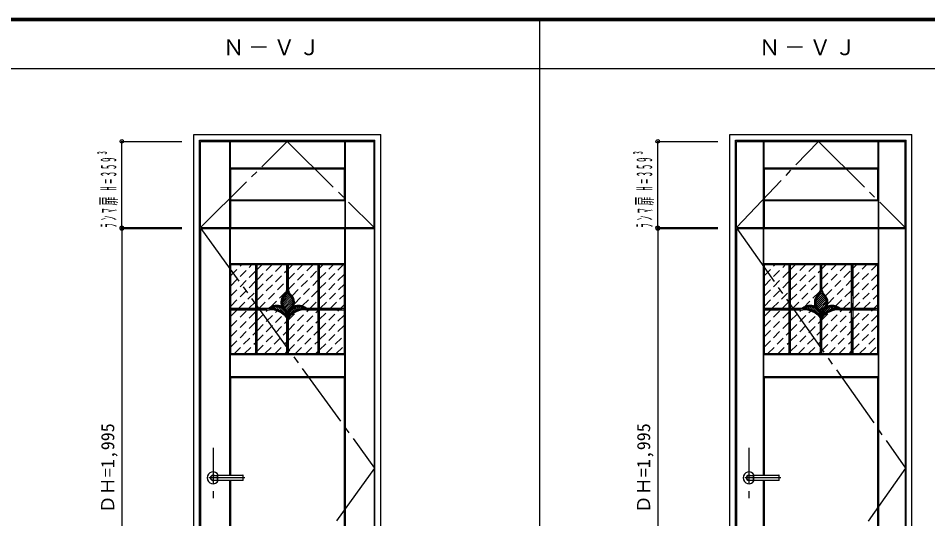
# Model space of a CAD drawing. Units: millimetres, scale not verified. Extents: x -6000 to 5700, y -4307 to 4175.
# Drawn here: x -966 to 2822, y 2091 to 4175 of the extents above; entities that cross this region are included whole.
import ezdxf
from ezdxf.enums import TextEntityAlignment as Align

# ---------------------------------------------------------------- set-up
doc = ezdxf.new("R2010")
doc.units = ezdxf.units.MM
doc.header["$LTSCALE"] = 30
doc.header["$PDMODE"] = 32
doc.header["$PDSIZE"] = 15
for name, pattern in [('CHAIN1', [8, 5, -1, 1, -1]), ('CHAIN2', [12, 9, -1, 1, -1]), ('DASHED1', [1.8, 1.2, -0.6])]:
    doc.linetypes.add(name, pattern=pattern)
for name, color, linetype in [('0-1_通り芯', 4, 'CHAIN1'), ('0-2_扉', 3, 'Continuous'), ('0-3_仕上げ', 7, 'Continuous'), ('0-4_枠', 3, 'Continuous'), ('0-5_レバー', 3, 'Continuous'), ('0-7', 7, 'CHAIN2'), ('0-A_文字', 7, 'Continuous'), ('0-B_寸法', 7, 'Continuous'), ('0-C_ハッチ', 4, 'DASHED1'), ('F-1_枠', 6, 'Continuous')]:
    doc.layers.add(name, color=color, linetype=linetype)
doc.styles.add('ＭＳ ゴシック', font='')
doc.styles.get('ＭＳ ゴシック').set_extended_font_data('MS Gothic')

msp = doc.modelspace()

# ---------------------------------------------------------------- linework, layer by layer
at = {"layer": '0-1_通り芯'}
for p, q in [((-154.2, 2386.75), (-154.2, 2176.75)), ((2077.4, 2386.75), (2077.4, 2176.75)), ((-21.7, 2261.75), (-199.2, 2261.75)), ((2209.9, 2261.75), (2032.4, 2261.75))]:
    msp.add_line(p, q, dxfattribs=at)
at = {"layer": '0-2_扉'}
for p, q in [((-206.7, 3303.25), (-206.7, 3662.25)), ((-206.7, 3662.25), (516.3, 3662.25)), ((2024.9, 3303.25), (2024.9, 3662.25)), ((2024.9, 3662.25), (2727.9, 3662.25)), ((517.8, 1304.25), (517.8, 3299.25)), ((2026.4, 1304.25), (2026.4, 3299.25)), ((2026.4, 3299.25), (2729.4, 3299.25)), ((2729.4, 1304.25), (2729.4, 3299.25))]:
    msp.add_line(p, q, dxfattribs=at)
for points in [[(-206.7, 3303.25), (516.3, 3303.25), (516.3, 3662.25)], [(2024.9, 3303.25), (2727.9, 3303.25), (2727.9, 3662.25)], [(-205.2, 1304.25), (-205.2, 3299.25), (517.8, 3299.25)]]:
    msp.add_lwpolyline(points, dxfattribs=at)
at = {"layer": '0-3_仕上げ'}
for p, q in [((-84.2, 3303.25), (-84.2, 3662.25)), ((-82.7, 3549.75), (-82.7, 3662.25)), ((-81.2, 3551.25), (-81.2, 3662.25)), ((393.8, 3551.25), (393.8, 3662.25)), ((395.3, 3549.75), (395.3, 3662.25)), ((396.8, 3303.25), (396.8, 3662.25)), ((2137.4, 3303.25), (2137.4, 3662.25)), ((2138.9, 3549.75), (2138.9, 3662.25)), ((2140.4, 3551.25), (2140.4, 3662.25)), ((2615.4, 3551.25), (2615.4, 3662.25)), ((2616.9, 3549.75), (2616.9, 3662.25)), ((2618.4, 3303.25), (2618.4, 3662.25)), ((393.8, 3551.25), (-81.2, 3551.25)), ((2615.4, 3551.25), (2140.4, 3551.25)), ((-82.7, 3415.75), (-82.7, 3303.25)), ((-81.2, 3414.25), (-81.2, 3303.25)), ((393.8, 3414.25), (-81.2, 3414.25)), ((393.8, 3414.25), (393.8, 3303.25)), ((395.3, 3415.75), (395.3, 3303.25)), ((2138.9, 3415.75), (2138.9, 3303.25)), ((2140.4, 3414.25), (2140.4, 3303.25)), ((2615.4, 3414.25), (2140.4, 3414.25)), ((2615.4, 3414.25), (2615.4, 3303.25)), ((2616.9, 3415.75), (2616.9, 3303.25)), ((-84.2, 2273.25), (-84.2, 3299.25)), ((-83.2, 3152.25), (-83.2, 3299.25)), ((-82.2, 3153.25), (-82.2, 3299.25)), ((394.8, 3153.25), (394.8, 3299.25)), ((395.8, 3152.25), (395.8, 3299.25)), ((396.8, 1304.25), (396.8, 3299.25)), ((2137.4, 2273.25), (2137.4, 3299.25)), ((2138.4, 3152.25), (2138.4, 3299.25)), ((2139.4, 3153.25), (2139.4, 3299.25)), ((2616.4, 3153.25), (2616.4, 3299.25)), ((2617.4, 3152.25), (2617.4, 3299.25)), ((2618.4, 1304.25), (2618.4, 3299.25)), ((392.8, 3149.25), (395.8, 3152.25)), ((2614.4, 3149.25), (2617.4, 3152.25)), ((-83.2, 2776.25), (-80.2, 2779.25)), ((-83.2, 2776.25), (-82.2, 2775.25)), ((-83.2, 2776.25), (-83.2, 2682.25)), ((395.8, 2776.25), (395.8, 2682.25)), ((2138.4, 2776.25), (2141.4, 2779.25)), ((2138.4, 2776.25), (2139.4, 2775.25)), ((2138.4, 2776.25), (2138.4, 2682.25)), ((2617.4, 2776.25), (2617.4, 2682.25)), ((392.8, 2679.25), (395.8, 2682.25)), ((394.8, 2683.25), (395.8, 2682.25)), ((2614.4, 2679.25), (2617.4, 2682.25)), ((2616.4, 2683.25), (2617.4, 2682.25)), ((-84.2, 1304.25), (-84.2, 2250.25)), ((2137.4, 1304.25), (2137.4, 2250.25))]:
    msp.add_line(p, q, dxfattribs=at)
at = {"layer": '0-3_仕上げ', "color": 3}
for p, q in [((-80.2, 3418.25), (-80.2, 3547.25)), ((-80.2, 3547.25), (392.8, 3547.25)), ((392.8, 3418.25), (392.8, 3547.25)), ((2141.4, 3418.25), (2141.4, 3547.25)), ((2141.4, 3547.25), (2614.4, 3547.25)), ((2614.4, 3418.25), (2614.4, 3547.25)), ((-80.2, 3418.25), (392.8, 3418.25)), ((2141.4, 3418.25), (2614.4, 3418.25)), ((-80.2, 3149.25), (392.8, 3149.25)), ((-80.2, 2779.25), (-80.2, 3149.25)), ((23.3, 2779.25), (23.3, 3149.25)), ((29.3, 2779.25), (29.3, 3149.25)), ((153.3, 3044.57), (153.3, 3149.25)), ((159.3, 3044.57), (159.3, 3149.25)), ((283.3, 2779.25), (283.3, 3149.25)), ((289.3, 2779.25), (289.3, 3149.25)), ((392.8, 2779.25), (392.8, 3149.25)), ((2141.4, 3149.25), (2614.4, 3149.25)), ((2141.4, 2779.25), (2141.4, 3149.25)), ((2244.9, 2779.25), (2244.9, 3149.25)), ((2250.9, 2779.25), (2250.9, 3149.25)), ((2374.9, 3044.57), (2374.9, 3149.25)), ((2380.9, 3044.57), (2380.9, 3149.25)), ((2504.9, 2779.25), (2504.9, 3149.25)), ((2510.9, 2779.25), (2510.9, 3149.25)), ((2614.4, 2779.25), (2614.4, 3149.25)), ((-80.2, 2967.25), (79.12, 2967.25)), ((-80.2, 2961.25), (80.3, 2961.25)), ((232.29, 2961.25), (392.8, 2961.25)), ((233.48, 2967.25), (392.8, 2967.25)), ((2141.4, 2967.25), (2300.72, 2967.25)), ((2141.4, 2961.25), (2301.9, 2961.25)), ((2453.89, 2961.25), (2614.4, 2961.25)), ((2455.08, 2967.25), (2614.4, 2967.25)), ((153.3, 2779.25), (153.3, 2928.13)), ((159.3, 2779.25), (159.3, 2928.13)), ((2374.9, 2779.25), (2374.9, 2928.13)), ((2380.9, 2779.25), (2380.9, 2928.13)), ((-82.2, 2775.25), (394.8, 2775.25)), ((-82.2, 2683.25), (-82.2, 2775.25)), ((-80.2, 2779.25), (392.8, 2779.25)), ((394.8, 2683.25), (394.8, 2775.25)), ((2139.4, 2775.25), (2616.4, 2775.25)), ((2139.4, 2683.25), (2139.4, 2775.25)), ((2141.4, 2779.25), (2614.4, 2779.25)), ((2616.4, 2683.25), (2616.4, 2775.25)), ((-82.2, 2683.25), (394.8, 2683.25)), ((-80.2, 2679.25), (392.8, 2679.25)), ((-80.2, 2273.25), (-80.2, 2679.25)), ((2139.4, 2683.25), (2616.4, 2683.25)), ((2141.4, 2679.25), (2614.4, 2679.25)), ((2141.4, 2273.25), (2141.4, 2679.25)), ((-80.2, 1504.25), (-80.2, 2250.25)), ((2141.4, 1504.25), (2141.4, 2250.25))]:
    msp.add_line(p, q, dxfattribs=at)
at = {"layer": '0-3_仕上げ', "color": 3, "linetype": 'CHAIN1'}
for p, q in [((26.3, 2779.25), (26.3, 3149.25)), ((156.3, 3044.57), (156.3, 3149.25)), ((286.3, 2779.25), (286.3, 3149.25)), ((2247.9, 2779.25), (2247.9, 3149.25)), ((2377.9, 3044.57), (2377.9, 3149.25)), ((2507.9, 2779.25), (2507.9, 3149.25)), ((-80.2, 2964.25), (80.3, 2964.25)), ((232.3, 2964.25), (392.8, 2964.25)), ((2141.4, 2964.25), (2301.9, 2964.25)), ((2453.9, 2964.25), (2614.4, 2964.25)), ((156.3, 2779.25), (156.3, 2934.14)), ((2377.9, 2779.25), (2377.9, 2934.14))]:
    msp.add_line(p, q, dxfattribs=at)
at = {"layer": '0-3_仕上げ'}
for points in [[(-81.2, 3551.25), (-82.7, 3549.75), (-80.2, 3547.25)], [(393.8, 3551.25), (395.3, 3549.75), (392.8, 3547.25)], [(2140.4, 3551.25), (2138.9, 3549.75), (2141.4, 3547.25)], [(2615.4, 3551.25), (2616.9, 3549.75), (2614.4, 3547.25)], [(-81.2, 3414.25), (-82.7, 3415.75), (-80.2, 3418.25)], [(393.8, 3414.25), (395.3, 3415.75), (392.8, 3418.25)], [(2140.4, 3414.25), (2138.9, 3415.75), (2141.4, 3418.25)], [(2615.4, 3414.25), (2616.9, 3415.75), (2614.4, 3418.25)], [(-82.2, 3153.25), (-83.2, 3152.25), (-80.2, 3149.25)], [(-82.2, 3153.25), (394.8, 3153.25), (395.8, 3152.25)], [(2139.4, 3153.25), (2138.4, 3152.25), (2141.4, 3149.25)], [(2139.4, 3153.25), (2616.4, 3153.25), (2617.4, 3152.25)], [(392.8, 2779.25), (395.8, 2776.25), (394.8, 2775.25)], [(2614.4, 2779.25), (2617.4, 2776.25), (2616.4, 2775.25)], [(-82.2, 2683.25), (-83.2, 2682.25), (-80.2, 2679.25)], [(2139.4, 2683.25), (2138.4, 2682.25), (2141.4, 2679.25)]]:
    msp.add_lwpolyline(points, dxfattribs=at)
at = {"layer": '0-3_仕上げ', "color": 3}
for points in [[(-80.2, 1504.25), (392.8, 1504.25), (392.8, 2679.25)], [(2141.4, 1504.25), (2614.4, 1504.25), (2614.4, 2679.25)]]:
    msp.add_lwpolyline(points, dxfattribs=at)
for centre, radius, start, end in [((121.56, 3048.81), 32, 311.16277, 353.05604), ((121.56, 3048.81), 38, 311.16277, 336.10603), ((191.04, 3048.81), 38, 203.89397, 228.83723), ((191.04, 3048.81), 32, 186.94396, 228.83723), ((2343.16, 3048.81), 32, 311.16277, 353.05604), ((2343.16, 3048.81), 38, 311.16277, 336.10603), ((2412.64, 3048.81), 38, 203.89397, 228.83723), ((2412.64, 3048.81), 32, 186.94396, 228.83723), ((170.92, 2992.34), 43, 131.16277, 203.35991), ((170.92, 2992.34), 37, 131.16277, 225.52075), ((141.68, 2992.34), 37, 314.47925, 48.83723), ((141.68, 2992.34), 43, 336.64009, 48.83723), ((2392.52, 2992.34), 43, 131.16277, 203.35991), ((2392.52, 2992.34), 37, 131.16277, 225.52075), ((2363.28, 2992.34), 37, 314.47925, 48.83723), ((2363.28, 2992.34), 43, 336.64009, 48.83723), ((111.37, 2931.69), 48, 65.27067, 132.2051), ((80.31, 2864.25), 97, 41.19177, 90.00377), ((111.37, 2931.69), 42, 7.55844, 122.98693), ((80.31, 2864.25), 103, 45.10773, 85.43764), ((111.37, 2931.69), 48, 20.5908, 45.52075), ((201.23, 2931.69), 48, 134.47925, 159.4092), ((232.29, 2864.25), 97, 90, 138.80823), ((201.23, 2931.69), 42, 57.01307, 172.44156), ((232.29, 2864.25), 103, 94.56236, 134.89227), ((201.23, 2931.69), 48, 47.7949, 114.72933), ((2332.97, 2931.69), 48, 65.27067, 132.2051), ((2301.91, 2864.25), 97, 41.19177, 90.00377), ((2332.97, 2931.69), 42, 7.55844, 122.98693), ((2301.91, 2864.25), 103, 45.10773, 85.43764), ((2332.97, 2931.69), 48, 20.5908, 45.52075), ((2422.83, 2931.69), 48, 134.47925, 159.4092), ((2453.89, 2864.25), 97, 90, 138.80823), ((2422.83, 2931.69), 42, 57.01307, 172.44156), ((2453.89, 2864.25), 103, 94.56236, 134.89227), ((2422.83, 2931.69), 48, 47.7949, 114.72933)]:
    msp.add_arc(centre, radius, start, end, dxfattribs=at)
at = {"layer": '0-3_仕上げ', "color": 3, "linetype": 'CHAIN1'}
for centre, radius, start, end in [((121.56, 3048.81), 35, 311.16277, 353.05604), ((191.04, 3048.81), 35, 186.94396, 228.83723), ((2343.16, 3048.81), 35, 311.16277, 353.05604), ((2412.64, 3048.81), 35, 186.94396, 228.83723), ((170.92, 2992.34), 40, 131.16277, 225.52075), ((141.68, 2992.34), 40, 314.47925, 48.83723), ((2392.52, 2992.34), 40, 131.16277, 225.52075), ((2363.28, 2992.34), 40, 314.47925, 48.83723), ((111.37, 2931.69), 45, 3.11365, 133.65902), ((80.31, 2864.25), 100, 40.5416, 90.00377), ((201.23, 2931.69), 45, 46.34098, 176.88635), ((232.29, 2864.25), 100, 89.99623, 139.4584), ((2332.97, 2931.69), 45, 3.11365, 133.65902), ((2301.91, 2864.25), 100, 40.5416, 90.00377), ((2422.83, 2931.69), 45, 46.34098, 176.88635), ((2453.89, 2864.25), 100, 89.99623, 139.4584)]:
    msp.add_arc(centre, radius, start, end, dxfattribs=at)
at = {"layer": '0-4_枠'}
for p, q in [((543.8, 1279.25), (543.8, 3691.25)), ((1997.4, 1279.25), (1997.4, 3691.25)), ((1997.4, 3691.25), (2755.4, 3691.25)), ((2755.4, 1279.25), (2755.4, 3691.25)), ((519.8, 1279.25), (519.8, 3667.25)), ((2021.4, 1279.25), (2021.4, 3667.25)), ((2021.4, 3667.25), (2731.4, 3667.25)), ((2731.4, 1279.25), (2731.4, 3667.25))]:
    msp.add_line(p, q, dxfattribs=at)
for points in [[(-234.2, 1279.25), (-234.2, 3691.25), (543.8, 3691.25)], [(-210.2, 1279.25), (-210.2, 3667.25), (519.8, 3667.25)]]:
    msp.add_lwpolyline(points, dxfattribs=at)
at = {"layer": '0-5_レバー'}
for p, q in [((-135.2, 2272.25), (-134.2, 2273.25)), ((-134.2, 2273.25), (-30.2, 2273.25)), ((-29.2, 2272.25), (-30.2, 2273.25)), ((2096.4, 2272.25), (2097.4, 2273.25)), ((2097.4, 2273.25), (2201.4, 2273.25)), ((2202.4, 2272.25), (2201.4, 2273.25)), ((-154.2, 2271.25), (-135.2, 2271.25)), ((-154.2, 2252.25), (-135.2, 2252.25)), ((-135.2, 2251.25), (-135.2, 2272.25)), ((-135.2, 2251.25), (-134.2, 2250.25)), ((-30.2, 2250.25), (-134.2, 2250.25)), ((-29.2, 2251.25), (-30.2, 2250.25)), ((-29.2, 2251.25), (-29.2, 2272.25)), ((2077.4, 2271.25), (2096.4, 2271.25)), ((2077.4, 2252.25), (2096.4, 2252.25)), ((2096.4, 2251.25), (2096.4, 2272.25)), ((2096.4, 2251.25), (2097.4, 2250.25)), ((2201.4, 2250.25), (2097.4, 2250.25)), ((2202.4, 2251.25), (2201.4, 2250.25)), ((2202.4, 2251.25), (2202.4, 2272.25))]:
    msp.add_line(p, q, dxfattribs=at)
at = {"layer": '0-5_レバー', "color": 4}
for p, q in [((-134.2, 2250.25), (-134.2, 2273.25)), ((-30.2, 2273.25), (-30.2, 2250.25)), ((2097.4, 2250.25), (2097.4, 2273.25)), ((2201.4, 2273.25), (2201.4, 2250.25))]:
    msp.add_line(p, q, dxfattribs=at)
for centre, radius, start, end in [((-154.2, 2261.75), 24.55, 27.93255, 332.06745), ((-154.2, 2261.75), 11, 59.72736, 300.27264), ((2077.4, 2261.75), 24.55, 27.93255, 332.06745), ((2077.4, 2261.75), 11, 59.72736, 300.27264)]:
    msp.add_arc(centre, radius, start, end, dxfattribs=at)
at = {"layer": '0-5_レバー'}
for centre in [(-154.2, 2261.75), (2077.4, 2261.75)]:
    msp.add_arc(centre, 9.5, 90, 270, dxfattribs=at)
at = {"layer": '0-7'}
for p, q in [((-205.2, 3299.25), (517.8, 2301.75)), ((2026.4, 3299.25), (2729.4, 2301.75)), ((517.8, 2301.75), (-205.2, 1304.25)), ((2729.4, 2301.75), (2026.4, 1304.25))]:
    msp.add_line(p, q, dxfattribs=at)
for points in [[(-206.7, 3303.25), (154.8, 3662.25), (516.3, 3303.25)], [(2024.9, 3303.25), (2366.4, 3662.25), (2727.9, 3303.25)]]:
    msp.add_lwpolyline(points, dxfattribs=at)
at = {"layer": '0-B_寸法', "color": 4}
for p, q in [((-534.2, 3303.25), (-534.2, 3662.25)), ((-534.2, 3662.25), (-284.2, 3662.25)), ((1697.4, 3303.25), (1697.4, 3662.25)), ((1697.4, 3662.25), (1947.4, 3662.25)), ((-534.2, 3303.25), (-284.2, 3303.25)), ((-534.2, 3299.25), (-284.2, 3299.25)), ((-534.2, 3299.25), (-534.2, 1304.25)), ((1697.4, 3303.25), (1947.4, 3303.25)), ((1697.4, 3299.25), (1947.4, 3299.25)), ((1697.4, 3299.25), (1697.4, 1304.25))]:
    msp.add_line(p, q, dxfattribs=at)
at = {"layer": '0-B_寸法'}
for p in [(-534.2, 3662.25), (1697.4, 3662.25), (-534.2, 3303.25), (-534.2, 3299.25), (1697.4, 3303.25), (1697.4, 3299.25)]:
    msp.add_point(p, dxfattribs=at)
at = {"layer": '0-C_ハッチ'}
for p, q in [((-80.2, 3061.46), (7.59, 3149.25)), ((-80.2, 3103.89), (-34.84, 3149.25)), ((-80.2, 3146.31), (-77.27, 3149.25)), ((29.3, 3043.68), (134.87, 3149.25)), ((29.3, 3086.11), (92.44, 3149.25)), ((29.3, 3128.54), (50.01, 3149.25)), ((159.3, 3046.4), (262.15, 3149.25)), ((159.3, 3088.83), (219.72, 3149.25)), ((159.3, 3131.26), (177.29, 3149.25)), ((289.3, 3049.12), (389.43, 3149.25)), ((289.3, 3091.55), (347, 3149.25)), ((289.3, 3133.98), (304.57, 3149.25)), ((2141.4, 3061.46), (2229.19, 3149.25)), ((2141.4, 3103.89), (2186.76, 3149.25)), ((2141.4, 3146.31), (2144.33, 3149.25)), ((2250.9, 3043.68), (2356.47, 3149.25)), ((2250.9, 3086.11), (2314.04, 3149.25)), ((2250.9, 3128.54), (2271.61, 3149.25)), ((2380.9, 3046.4), (2483.75, 3149.25)), ((2380.9, 3088.83), (2441.32, 3149.25)), ((2380.9, 3131.26), (2398.89, 3149.25)), ((2510.9, 3049.12), (2611.03, 3149.25)), ((2510.9, 3091.55), (2568.6, 3149.25)), ((2510.9, 3133.98), (2526.17, 3149.25)), ((-80.2, 3019.04), (23.3, 3122.54)), ((29.3, 3001.26), (153.3, 3125.26)), ((174.93, 3019.61), (283.3, 3127.98)), ((289.3, 3006.7), (392.8, 3110.2)), ((2141.4, 3019.04), (2244.9, 3122.54)), ((2250.9, 3001.26), (2374.9, 3125.26)), ((2396.53, 3019.61), (2504.9, 3127.98)), ((2510.9, 3006.7), (2614.4, 3110.2)), ((-80.2, 2976.61), (23.3, 3080.11)), ((37.72, 2967.25), (153.3, 3082.83)), ((184.28, 2986.53), (283.3, 3085.55)), ((2141.4, 2976.61), (2244.9, 3080.11)), ((2259.32, 2967.25), (2374.9, 3082.83)), ((2405.88, 2986.53), (2504.9, 3085.55)), ((-47.13, 2967.25), (23.3, 3037.68)), ((84.08, 2971.19), (153.3, 3040.4)), ((217.15, 2976.98), (283.3, 3043.12)), ((292.28, 2967.25), (392.8, 3067.77)), ((2174.47, 2967.25), (2244.9, 3037.68)), ((2305.68, 2971.19), (2374.9, 3040.4)), ((2438.75, 2976.98), (2504.9, 3043.12)), ((2513.88, 2967.25), (2614.4, 3067.77)), ((-4.71, 2967.25), (23.3, 2995.26)), ((249.85, 2967.25), (283.3, 3000.7)), ((334.7, 2967.25), (392.8, 3025.35)), ((2216.89, 2967.25), (2244.9, 2995.26)), ((2471.45, 2967.25), (2504.9, 3000.7)), ((2556.3, 2967.25), (2614.4, 3025.35)), ((-80.2, 2891.76), (-10.71, 2961.25)), ((-80.2, 2934.18), (-53.13, 2961.25)), ((29.3, 2916.4), (74.15, 2961.25)), ((29.3, 2958.83), (31.72, 2961.25)), ((29.3, 2873.98), (111.44, 2956.12)), ((130.87, 2975.55), (131.2, 2975.88)), ((159.3, 2876.7), (243.85, 2961.25)), ((159.3, 2834.27), (283.3, 2958.27)), ((289.3, 2879.42), (371.13, 2961.25)), ((289.3, 2921.85), (328.7, 2961.25)), ((377.13, 2967.25), (392.8, 2982.92)), ((2141.4, 2891.76), (2210.89, 2961.25)), ((2141.4, 2934.18), (2168.47, 2961.25)), ((2250.9, 2916.4), (2295.75, 2961.25)), ((2250.9, 2958.83), (2253.32, 2961.25)), ((2250.9, 2873.98), (2333.04, 2956.12)), ((2352.47, 2975.55), (2352.8, 2975.88)), ((2380.9, 2876.7), (2465.45, 2961.25)), ((2380.9, 2834.27), (2504.9, 2958.27)), ((2510.9, 2879.42), (2592.73, 2961.25)), ((2510.9, 2921.85), (2550.3, 2961.25)), ((2598.73, 2967.25), (2614.4, 2982.92)), ((-80.2, 2849.33), (23.3, 2952.83)), ((29.3, 2831.55), (139.13, 2941.38)), ((159.3, 2919.12), (193.2, 2953.02)), ((289.3, 2836.99), (392.8, 2940.49)), ((2141.4, 2849.33), (2244.9, 2952.83)), ((2250.9, 2831.55), (2360.73, 2941.38)), ((2380.9, 2919.12), (2414.8, 2953.02)), ((2510.9, 2836.99), (2614.4, 2940.49)), ((-80.2, 2806.9), (23.3, 2910.4)), ((29.3, 2789.12), (153.3, 2913.12)), ((159.3, 2791.85), (283.3, 2915.85)), ((289.3, 2794.57), (392.8, 2898.07)), ((2141.4, 2806.9), (2244.9, 2910.4)), ((2250.9, 2789.12), (2374.9, 2913.12)), ((2380.9, 2791.85), (2504.9, 2915.85)), ((2510.9, 2794.57), (2614.4, 2898.07)), ((-65.43, 2779.25), (23.3, 2867.98)), ((61.85, 2779.25), (153.3, 2870.7)), ((189.13, 2779.25), (283.3, 2873.42)), ((316.41, 2779.25), (392.8, 2855.64)), ((2156.17, 2779.25), (2244.9, 2867.98)), ((2283.45, 2779.25), (2374.9, 2870.7)), ((2410.73, 2779.25), (2504.9, 2873.42)), ((2538.01, 2779.25), (2614.4, 2855.64)), ((-23, 2779.25), (23.3, 2825.55)), ((104.28, 2779.25), (153.3, 2828.27)), ((231.56, 2779.25), (283.3, 2830.99)), ((358.84, 2779.25), (392.8, 2813.21)), ((2198.6, 2779.25), (2244.9, 2825.55)), ((2325.88, 2779.25), (2374.9, 2828.27)), ((2453.16, 2779.25), (2504.9, 2830.99)), ((2580.44, 2779.25), (2614.4, 2813.21)), ((19.43, 2779.25), (23.3, 2783.12)), ((146.7, 2779.25), (153.3, 2785.85)), ((273.98, 2779.25), (283.3, 2788.57)), ((2241.03, 2779.25), (2244.9, 2783.12)), ((2368.3, 2779.25), (2374.9, 2785.85)), ((2495.58, 2779.25), (2504.9, 2788.57))]:
    msp.add_line(p, q, dxfattribs=at)
at = {"layer": '0-C_ハッチ', "color": 3, "linetype": 'Continuous'}
for p, q in [((165.75, 3020.45), (134.09, 2988.79)), ((161.6, 3024.78), (134.28, 2997.46)), ((169.97, 3016.18), (135.49, 2981.7)), ((173.5, 3011.22), (137.91, 2975.63)), ((158.14, 3029.8), (138.5, 3010.16)), ((176.26, 3005.5), (141.14, 2970.38)), ((178.1, 2998.86), (145.09, 2965.85)), ((2387.35, 3020.45), (2355.69, 2988.79)), ((2383.2, 3024.78), (2355.88, 2997.46)), ((2391.57, 3016.18), (2357.09, 2981.7)), ((2395.1, 3011.22), (2359.51, 2975.63)), ((2379.74, 3029.8), (2360.1, 3010.16)), ((2397.86, 3005.5), (2362.74, 2970.38)), ((2399.7, 2998.86), (2366.69, 2965.85)), ((178.65, 2990.92), (149.1, 2961.37)), ((176.74, 2980.53), (152.56, 2956.34)), ((2400.25, 2990.92), (2370.7, 2961.37)), ((2398.34, 2980.53), (2374.16, 2956.34))]:
    msp.add_line(p, q, dxfattribs=at)
at = {"layer": '0-C_ハッチ', "color": 2, "linetype": 'Continuous'}
for p, q in [((94.52, 2970.17), (99.19, 2965.5)), ((100.83, 2972.35), (110.43, 2962.75)), ((108.1, 2973.57), (124.26, 2957.4)), ((116.81, 2973.34), (150.82, 2939.33)), ((128.67, 2969.96), (149.64, 2949)), ((167.32, 2956.47), (174.37, 2949.42)), ((171.21, 2961.07), (179.56, 2952.72)), ((175.71, 2965.05), (185.01, 2955.76)), ((180.84, 2968.41), (190.75, 2958.5)), ((186.65, 2971.08), (196.8, 2960.94)), ((193.29, 2972.94), (203.17, 2963.05)), ((201.01, 2973.69), (209.92, 2964.79)), ((210.54, 2972.65), (217.07, 2966.12)), ((2316.12, 2970.17), (2320.79, 2965.5)), ((2322.43, 2972.35), (2332.03, 2962.75)), ((2329.7, 2973.57), (2345.86, 2957.4)), ((2338.41, 2973.34), (2372.42, 2939.33)), ((2350.27, 2969.96), (2371.24, 2949)), ((2388.92, 2956.47), (2395.97, 2949.42)), ((2392.81, 2961.07), (2401.16, 2952.72)), ((2397.31, 2965.05), (2406.61, 2955.76)), ((2402.44, 2968.41), (2412.35, 2958.5)), ((2408.25, 2971.08), (2418.4, 2960.94)), ((2414.89, 2972.94), (2424.77, 2963.05)), ((2422.61, 2973.69), (2431.52, 2964.79)), ((2432.14, 2972.65), (2438.67, 2966.12)), ((161.5, 2945.32), (164.78, 2942.04)), ((164.06, 2951.25), (169.45, 2945.86)), ((2383.1, 2945.32), (2386.38, 2942.04)), ((2385.66, 2951.25), (2391.05, 2945.86))]:
    msp.add_line(p, q, dxfattribs=at)
at = {"layer": 'F-1_枠'}
for p, q in [((-6000, 4175), (5700, 4175)), ((-6000, 4170), (5700, 4170)), ((1204.8, 4175), (1204.8, -3790)), ((-6000, 4165), (5700, 4165)), ((-6000, 3965), (5700, 3965))]:
    msp.add_line(p, q, dxfattribs=at)

# ---------------------------------------------------------------- texts
at = {"layer": '0-A_文字', "char_height": 65.98, "attachment_point": 7, "style": 'ＭＳ ゴシック'}
for insert in [(-113.5, 4020), (2118.1, 4020)]:
    msp.add_mtext('\\T1.17;Ｎ－ＶＪ', dxfattribs=dict(at, insert=insert))
at = {"layer": '0-B_寸法', "style": 'ＭＳ ゴシック'}
for p in [(-549.2, 2114.25), (1682.4, 2114.25)]:
    msp.add_text('ＤＨ=1,995', height=54.99, rotation=90, dxfattribs=at).set_placement(p, align=Align.BOTTOM_LEFT)
at = {"layer": '0-B_寸法', "char_height": 65.98, "attachment_point": 7, "rotation": 90, "style": 'ＭＳ ゴシック'}
for insert in [(-549.2, 3302.75), (1682.4, 3302.75)]:
    msp.add_mtext('\\T1.67;\\W0.4;ﾗﾝﾏ扉H=359³', dxfattribs=dict(at, insert=insert))

doc.saveas('drawing.dxf')
